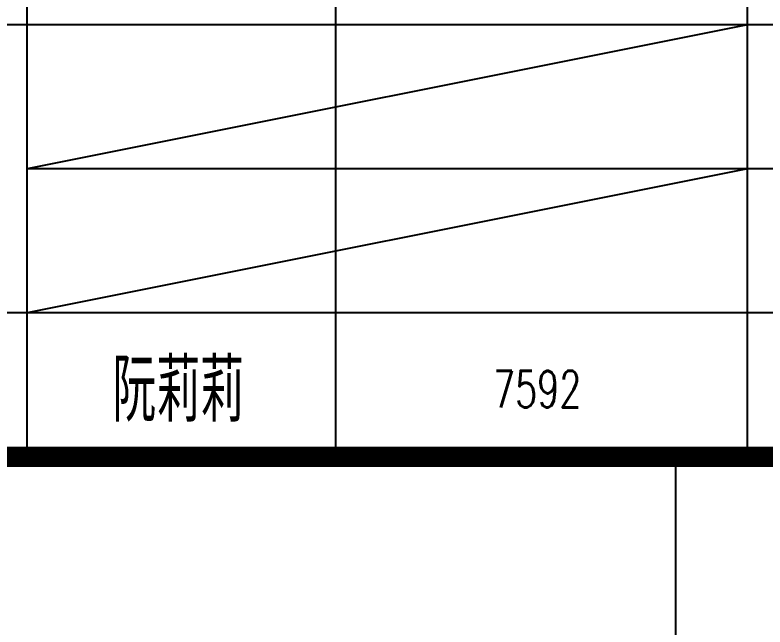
# Model space of a CAD drawing. Extents: x 238398 to 585159, y -66832 to 191977.
# Drawn here: x 525075 to 528719, y 22453 to 25428 of the extents above; entities that cross this region are included whole.
import ezdxf
from ezdxf.enums import TextEntityAlignment as Align

# ---------------------------------------------------------------- set-up
doc = ezdxf.new("R2010")
doc.units = 0
doc.header["$LTSCALE"] = 1000
doc.header["$MEASUREMENT"] = 0
doc.layers.get('0').update_dxf_attribs({"color": 8})
doc.layers.add('PUB_TEXT', color=8, linetype='Continuous', lineweight=20)
doc.styles.add('HZ', font='geditxt.shx', dxfattribs={"width": 0.75, "bigfont": 'hzfs_1.shx'})
doc.styles.add('TK', font='GEDITXT.SHX', dxfattribs={"width": 0.85, "height": 3.5, "bigfont": 'hztxt1.shx'})

# ---------------------------------------------------------------- blocks, each defined once
blk = doc.blocks.new('GEDI_WK_A1_V')
at = {"color": 3}
blk.add_line((445.5, 10), (445.5, 0), dxfattribs=at)
at = {"color": 3, "const_width": 1}
blk.add_lwpolyline([(10, 816), (10, 10), (584, 10), (584, 816)], close=True, dxfattribs=at)
blk = doc.blocks.new('GEDI_TQ_2012')
at = {"color": 2}
for p, q in [((-170, 0), (-170, 28)), ((-155, 0), (-155, 28)), ((-135, 0), (-135, 28)), ((-90, 21), (-180, 21)), ((0, 14), (-170, 14)), ((0, 7), (-180, 7))]:
    blk.add_line(p, q, dxfattribs=at)
at = {"color": 7}
blk.add_line((0, 0), (-180, 0), dxfattribs=at)
blk = doc.blocks.new('CEEC_TK_A1_V')
for name, p in [('GEDI_WK_A1_V', (0, 0)), ('GEDI_TQ_2012', (584, 10))]:
    blk.add_blockref(name, p)
at = {"style": 'TK', "width": 0.85}
for tag, height, p in [('PROJECTNAME', 4.75, (529, 44)), ('PHASE', 4, (571, 44)), ('DRAWINGNAME', 4.75, (539, 31))]:
    blk.add_attdef(tag, text='', height=height, dxfattribs=at).set_placement(p, align=Align.MIDDLE_CENTER)
for tag, p, height in [('APPROVE', (416, 32.75), 3.5), ('DESIGN', (461, 32.75), 3.5), ('REVIEW1', (416, 25.75), 3.5), ('DRAW', (461, 25.75), 3.5), ('REVIEW2', (416, 18.75), 3.5), ('PROPORTION', (461, 18.75), 3.5), ('DRAWINGNUMBER', (511, 18.5), 4), ('CHECK', (416, 11.75), 3.5), ('DATE', (461, 11.75), 3.5), ('VERSION', (577, 11.75), 3.5)]:
    blk.add_attdef(tag, p, '', height=height, dxfattribs=at)

msp = doc.modelspace()

# ---------------------------------------------------------------- linework, layer by layer
for points in [[(528634.5, 25380.2), (525134.5, 24680.2)], [(528634.5, 24680.2), (525134.5, 23980.2)]]:
    msp.add_lwpolyline(points)

# ---------------------------------------------------------------- block references
at = {"xscale": 100, "yscale": 100, "zscale": 100}
msp.add_blockref('CEEC_TK_A1_V', (483734.5, 22280.2), dxfattribs=at)

# ---------------------------------------------------------------- texts
at = {"layer": 'PUB_TEXT', "style": 'HZ', "width": 0.7}
for s, height, p in [('阮莉莉', 304.25, (525548.2, 23451.2)), ('7592', 178.56, (527398.1, 23520.6))]:
    msp.add_text(s, height=height, dxfattribs=at).set_placement(p)

doc.saveas('drawing.dxf')
